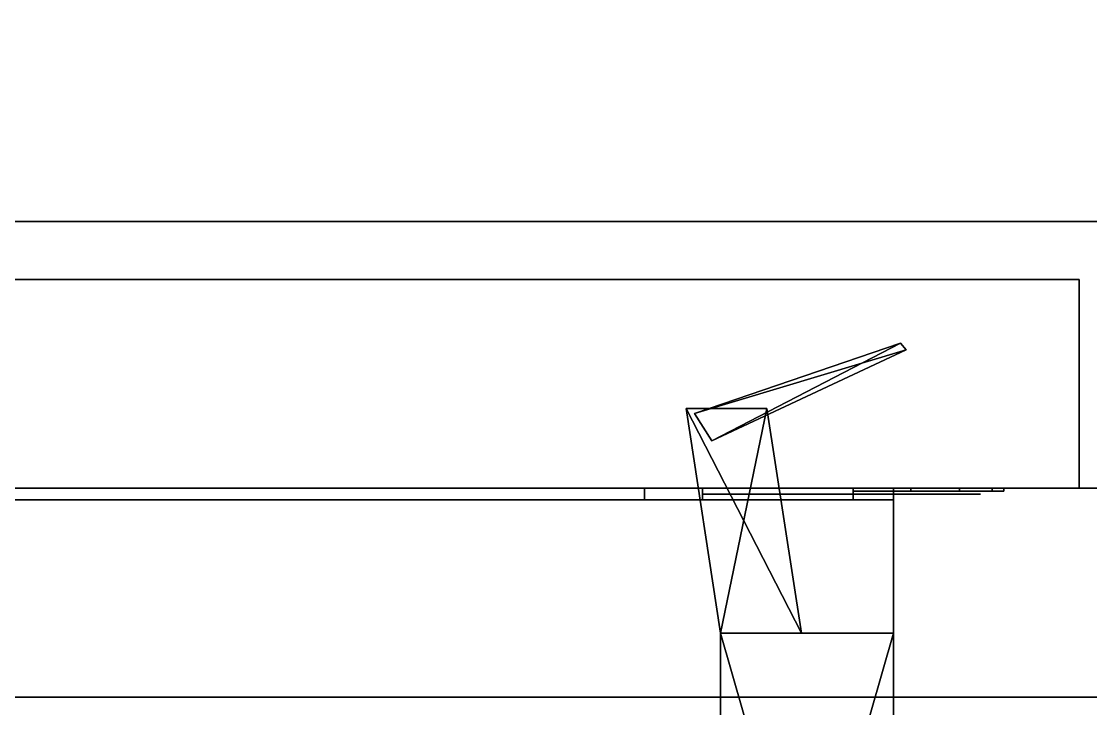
# Model space of a CAD drawing. Extents: x 0 to 4068, y -150 to 4325.
# Drawn here: x 2027.7 to 2120, y 381 to 440.2 of the extents above; entities that cross this region are included whole.
import ezdxf

# ---------------------------------------------------------------- set-up
doc = ezdxf.new("R2010")
doc.units = 0
for name, color, linetype in [('LAYER0', 7, 'CONTINUOUS'), ('LAYER153', 7, 'CONTINUOUS'), ('LAYER154', 7, 'CONTINUOUS'), ('LAYER156', 7, 'CONTINUOUS'), ('LAYER187', 28, 'CONTINUOUS'), ('LAYER188', 253, 'CONTINUOUS'), ('LAYER189', 28, 'CONTINUOUS'), ('LAYER190', 253, 'CONTINUOUS'), ('LAYER191', 253, 'CONTINUOUS'), ('LAYER309', 7, 'CONTINUOUS'), ('LAYER318', 7, 'CONTINUOUS'), ('LAYER321', 7, 'CONTINUOUS'), ('LAYER349', 28, 'CONTINUOUS'), ('LAYER350', 253, 'CONTINUOUS'), ('LAYER351', 28, 'CONTINUOUS'), ('LAYER352', 253, 'CONTINUOUS'), ('LAYER353', 253, 'CONTINUOUS'), ('LAYER354', 45, 'CONTINUOUS'), ('LAYER358', 253, 'CONTINUOUS'), ('LAYER360', 45, 'CONTINUOUS')]:
    doc.layers.add(name, color=color, linetype=linetype)

msp = doc.modelspace()

# ---------------------------------------------------------------- linework, layer by layer
at = {"layer": 'LAYER0', "invisible_edges": 1}
for points in [[(4068, 4325, -5), (0, -150, -5), (0, 4325, -5), (4068, 4325, -5)], [(0, -150, -5), (4068, 4325, -5), (4068, -150, -5), (0, -150, -5)], [(4068, -150), (0, 4325), (0, -150), (4068, -150)], [(0, 4325), (4068, -150), (4068, 4325), (0, 4325)]]:
    msp.add_3dface(points, dxfattribs=at)
at = {"layer": 'LAYER153', "invisible_edges": 1}
for points in [[(2103, 0, 2359), (1197, 400, 2359), (1197, 0, 2359), (2103, 0, 2359)], [(1197, 400, 2359), (2103, 0, 2359), (2103, 400, 2359), (1197, 400, 2359)], [(2103, 400, 2341), (1197, 400, 2359), (2103, 400, 2359), (2103, 400, 2341)], [(1197, 400, 2359), (2103, 400, 2341), (1197, 400, 2341), (1197, 400, 2359)], [(2103, 400, 2341), (1197, 0, 2341), (1197, 400, 2341), (2103, 400, 2341)], [(1197, 0, 2341), (2103, 400, 2341), (2103, 0, 2341), (1197, 0, 2341)], [(2103, 0, 2359), (2103, 400, 2341), (2103, 400, 2359), (2103, 0, 2359)], [(2103, 400, 2341), (2103, 0, 2359), (2103, 0, 2341), (2103, 400, 2341)]]:
    msp.add_3dface(points, dxfattribs=at)
at = {"layer": 'LAYER154', "invisible_edges": 1}
for points in [[(1197, 0, 1701), (2103, 400, 1701), (2103, 0, 1701), (1197, 0, 1701)], [(2103, 400, 1701), (1197, 0, 1701), (1197, 400, 1701), (2103, 400, 1701)], [(1197, 400, 1719), (2103, 400, 1701), (1197, 400, 1701), (1197, 400, 1719)], [(2103, 400, 1701), (1197, 400, 1719), (2103, 400, 1719), (2103, 400, 1701)], [(1197, 400, 1719), (2103, 0, 1719), (2103, 400, 1719), (1197, 400, 1719)], [(2103, 0, 1719), (1197, 400, 1719), (1197, 0, 1719), (2103, 0, 1719)], [(2103, 0, 1719), (2103, 400, 1701), (2103, 400, 1719), (2103, 0, 1719)], [(2103, 400, 1701), (2103, 0, 1719), (2103, 0, 1701), (2103, 400, 1701)]]:
    msp.add_3dface(points, dxfattribs=at)
at = {"layer": 'LAYER156', "invisible_edges": 1}
for points in [[(2103, 0, 2360), (2103, 400, 1700), (2103, 0, 1700), (2103, 0, 2360)], [(2103, 400, 1700), (2103, 0, 2360), (2103, 400, 2360), (2103, 400, 1700)], [(2121, 0, 1700), (2103, 400, 1700), (2121, 400, 1700), (2121, 0, 1700)], [(2103, 400, 1700), (2121, 0, 1700), (2103, 0, 1700), (2103, 400, 1700)], [(2121, 400, 2360), (2103, 400, 1700), (2103, 400, 2360), (2121, 400, 2360)], [(2103, 400, 1700), (2121, 400, 2360), (2121, 400, 1700), (2103, 400, 1700)], [(2103, 0, 2360), (2121, 400, 2360), (2103, 400, 2360), (2103, 0, 2360)], [(2121, 400, 2360), (2103, 0, 2360), (2121, 0, 2360), (2121, 400, 2360)]]:
    msp.add_3dface(points, dxfattribs=at)
at = {"layer": 'LAYER187'}
for points in [[(2081.5, 399, 1824), (2081.5, 400, 1824), (2081.5, 399, 1824)], [(2099.5, 399, 1782), (2099.5, 400, 1782), (2081.5, 400, 1782), (2081.5, 399, 1782)], [(2081.5, 400, 1782), (2081.5, 400, 1824), (2081.5, 399, 1824), (2081.5, 399, 1782)], [(2099.5, 399, 1824), (2099.5, 400, 1824), (2081.5, 400, 1824), (2081.5, 399, 1824)], [(2081.5, 400, 1782), (2099.5, 400, 1782), (2099.5, 400, 1824), (2081.5, 400, 1824)], [(2086.5, 400, 1794), (2086.5, 400, 1812), (2086.5, 400, 1794)], [(2086.5, 399, 1794), (2086.5, 400, 1794), (2086.5, 400, 1812), (2086.5, 399, 1812)], [(2086.5, 399, 1794), (2086.5, 400, 1794), (2099.5, 400, 1794), (2099.5, 399, 1794)], [(2086.5, 399, 1812), (2086.5, 400, 1812), (2099.5, 400, 1812), (2099.5, 399, 1812)], [(2099.5, 400, 1794), (2099.5, 400, 1782), (2099.5, 400, 1794)], [(2099.5, 400, 1812), (2099.5, 400, 1824), (2099.5, 400, 1812)], [(2099.5, 399, 1794), (2099.5, 400, 1794), (2099.5, 400, 1782), (2099.5, 399, 1782)], [(2099.5, 399, 1812), (2099.5, 400, 1812), (2099.5, 400, 1824), (2099.5, 399, 1824)], [(2081.5, 399, 1782), (2099.5, 399, 1782), (2099.5, 399, 1782), (2081.5, 399, 1782)], [(2081.5, 399, 1824), (2099.5, 399, 1824), (2099.5, 399, 1824), (2081.5, 399, 1824)]]:
    msp.add_3dface(points, dxfattribs=at)
for points, invisible_edges in [([(2099.5, 399.5, 1812), (2099.5, 399.5, 1794), (2086.5, 399.5, 1794), (2086.5, 399.5, 1812)], 1), ([(2099.5, 399.75, 1790), (2104.475, 399.75, 1790.99), (2103.5, 399.75, 1797.5), (2099.5, 399.75, 1794)], 2), ([(2104.475, 399.75, 1815.01), (2099.5, 399.75, 1816), (2099.5, 399.75, 1812), (2103.5, 399.75, 1808.5)], 8), ([(2103.709, 399.5, 1808.317), (2103.5, 399.5, 1797.5), (2099.5, 399.5, 1794), (2099.5, 399.5, 1812)], 5), ([(2104.475, 399.75, 1790.99), (2108.692, 399.75, 1793.808), (2107, 399.75, 1797.5), (2103.5, 399.75, 1797.5)], 10), ([(2108.692, 399.75, 1812.192), (2104.475, 399.75, 1815.01), (2103.5, 399.75, 1808.5), (2107, 399.75, 1808.5)], 10), ([(2110.5, 399.5, 1808.5), (2110.5, 399.5, 1797.5), (2103.5, 399.5, 1797.5), (2103.709, 399.5, 1808.317)], 4), ([(2108.692, 399.75, 1793.808), (2111.51, 399.75, 1798.025), (2110.5, 399.75, 1797.5), (2107, 399.75, 1797.5)], 10), ([(2111.51, 399.75, 1807.975), (2108.692, 399.75, 1812.192), (2107, 399.75, 1808.5), (2110.5, 399.75, 1808.5)], 10), ([(2111.51, 399.75, 1798.025), (2112.5, 399.75, 1803), (2110.5, 399.75, 1803), (2110.5, 399.75, 1797.5)], 10), ([(2112.5, 399.75, 1803), (2111.51, 399.75, 1807.975), (2110.5, 399.75, 1808.5), (2110.5, 399.75, 1803)], 10), ([(2081.5, 399, 1824), (2081.5, 399, 1782), (2086.5, 399, 1794), (2086.5, 399, 1812)], 10), ([(2081.5, 399, 1782), (2086.5, 399, 1794), (2099.5, 399, 1794), (2099.5, 399, 1782)], 1), ([(2081.5, 399, 1824), (2086.5, 399, 1812), (2099.5, 399, 1812), (2099.5, 399, 1824)], 1)]:
    msp.add_3dface(points, dxfattribs=dict(at, invisible_edges=invisible_edges))
at = {"layer": 'LAYER188'}
for points in [[(2085.818, 406.4556, 1797.348), (2103.591, 412.5, 1797.348), (2087.308, 404.0754, 1797.348), (2085.818, 406.4556, 1797.348)], [(2103.591, 412.5, 1808.652), (2085.818, 406.4556, 1808.652), (2104.082, 411.9226, 1808.652), (2103.591, 412.5, 1808.652)], [(2085.818, 406.4556, 1797.348), (2103.591, 412.5, 1808.652), (2103.591, 412.5, 1797.348), (2085.818, 406.4556, 1797.348)], [(2085.818, 406.4556, 1808.652), (2103.591, 412.5, 1808.652), (2085.818, 406.4556, 1797.348), (2085.818, 406.4556, 1808.652)], [(2087.308, 404.0754, 1797.348), (2103.591, 412.5, 1797.348), (2104.082, 411.9226, 1797.348), (2087.308, 404.0754, 1797.348)], [(2104.082, 411.9226, 1808.652), (2085.818, 406.4556, 1808.652), (2087.308, 404.0754, 1808.652), (2104.082, 411.9226, 1808.652)], [(2095.042, 387.5, 1796.217), (2085.094, 406.8654, 1796.217), (2092.058, 406.8654, 1796.217), (2095.042, 387.5, 1796.217)], [(2088.079, 387.5, 1796.217), (2085.094, 406.8654, 1796.217), (2095.042, 387.5, 1796.217), (2088.079, 387.5, 1796.217)], [(2085.094, 406.8654, 1809.783), (2088.079, 387.5, 1809.783), (2092.058, 406.8654, 1809.783), (2085.094, 406.8654, 1809.783)], [(2088.079, 387.5, 1796.217), (2085.094, 406.8654, 1809.783), (2085.094, 406.8654, 1796.217), (2088.079, 387.5, 1796.217)], [(2088.079, 387.5, 1809.783), (2085.094, 406.8654, 1809.783), (2088.079, 387.5, 1796.217), (2088.079, 387.5, 1809.783)], [(2092.058, 406.8654, 1809.783), (2088.079, 387.5, 1809.783), (2095.042, 387.5, 1809.783), (2092.058, 406.8654, 1809.783)], [(2103, 335.5, 1796.217), (2088.079, 387.5, 1796.217), (2103, 387.5, 1796.217), (2103, 335.5, 1796.217)], [(2088.079, 335.5, 1796.217), (2088.079, 387.5, 1796.217), (2103, 335.5, 1796.217), (2088.079, 335.5, 1796.217)], [(2103, 387.5, 1809.783), (2088.079, 335.5, 1809.783), (2103, 335.5, 1809.783), (2103, 387.5, 1809.783)], [(2088.079, 387.5, 1809.783), (2088.079, 335.5, 1809.783), (2103, 387.5, 1809.783), (2088.079, 387.5, 1809.783)], [(2088.079, 335.5, 1796.217), (2088.079, 387.5, 1809.783), (2088.079, 387.5, 1796.217), (2088.079, 335.5, 1796.217)], [(2088.079, 335.5, 1809.783), (2088.079, 387.5, 1809.783), (2088.079, 335.5, 1796.217), (2088.079, 335.5, 1809.783)]]:
    msp.add_3dface(points, dxfattribs=at)
at = {"layer": 'LAYER189'}
for points in [[(2081.5, 399, 2278), (2081.5, 400, 2278), (2081.5, 399, 2278)], [(2099.5, 399, 2236), (2099.5, 400, 2236), (2081.5, 400, 2236), (2081.5, 399, 2236)], [(2081.5, 400, 2236), (2081.5, 400, 2278), (2081.5, 399, 2278), (2081.5, 399, 2236)], [(2099.5, 399, 2278), (2099.5, 400, 2278), (2081.5, 400, 2278), (2081.5, 399, 2278)], [(2081.5, 400, 2236), (2099.5, 400, 2236), (2099.5, 400, 2278), (2081.5, 400, 2278)], [(2086.5, 400, 2248), (2086.5, 400, 2266), (2086.5, 400, 2248)], [(2086.5, 399, 2248), (2086.5, 400, 2248), (2086.5, 400, 2266), (2086.5, 399, 2266)], [(2086.5, 399, 2248), (2086.5, 400, 2248), (2099.5, 400, 2248), (2099.5, 399, 2248)], [(2086.5, 399, 2266), (2086.5, 400, 2266), (2099.5, 400, 2266), (2099.5, 399, 2266)], [(2099.5, 400, 2248), (2099.5, 400, 2236), (2099.5, 400, 2248)], [(2099.5, 400, 2266), (2099.5, 400, 2278), (2099.5, 400, 2266)], [(2099.5, 399, 2248), (2099.5, 400, 2248), (2099.5, 400, 2236), (2099.5, 399, 2236)], [(2099.5, 399, 2266), (2099.5, 400, 2266), (2099.5, 400, 2278), (2099.5, 399, 2278)], [(2081.5, 399, 2236), (2099.5, 399, 2236), (2099.5, 399, 2236), (2081.5, 399, 2236)], [(2081.5, 399, 2278), (2099.5, 399, 2278), (2099.5, 399, 2278), (2081.5, 399, 2278)]]:
    msp.add_3dface(points, dxfattribs=at)
for points, invisible_edges in [([(2099.5, 399.5, 2266), (2099.5, 399.5, 2248), (2086.5, 399.5, 2248), (2086.5, 399.5, 2266)], 1), ([(2099.5, 399.75, 2244), (2104.475, 399.75, 2244.99), (2103.5, 399.75, 2251.5), (2099.5, 399.75, 2248)], 2), ([(2104.475, 399.75, 2269.01), (2099.5, 399.75, 2270), (2099.5, 399.75, 2266), (2103.5, 399.75, 2262.5)], 8), ([(2103.709, 399.5, 2262.317), (2103.5, 399.5, 2251.5), (2099.5, 399.5, 2248), (2099.5, 399.5, 2266)], 5), ([(2104.475, 399.75, 2244.99), (2108.692, 399.75, 2247.808), (2107, 399.75, 2251.5), (2103.5, 399.75, 2251.5)], 10), ([(2108.692, 399.75, 2266.192), (2104.475, 399.75, 2269.01), (2103.5, 399.75, 2262.5), (2107, 399.75, 2262.5)], 10), ([(2110.5, 399.5, 2262.5), (2110.5, 399.5, 2251.5), (2103.5, 399.5, 2251.5), (2103.709, 399.5, 2262.317)], 4), ([(2108.692, 399.75, 2247.808), (2111.51, 399.75, 2252.025), (2110.5, 399.75, 2251.5), (2107, 399.75, 2251.5)], 10), ([(2111.51, 399.75, 2261.975), (2108.692, 399.75, 2266.192), (2107, 399.75, 2262.5), (2110.5, 399.75, 2262.5)], 10), ([(2111.51, 399.75, 2252.025), (2112.5, 399.75, 2257), (2110.5, 399.75, 2257), (2110.5, 399.75, 2251.5)], 10), ([(2112.5, 399.75, 2257), (2111.51, 399.75, 2261.975), (2110.5, 399.75, 2262.5), (2110.5, 399.75, 2257)], 10), ([(2081.5, 399, 2278), (2081.5, 399, 2236), (2086.5, 399, 2248), (2086.5, 399, 2266)], 10), ([(2081.5, 399, 2236), (2086.5, 399, 2248), (2099.5, 399, 2248), (2099.5, 399, 2236)], 1), ([(2081.5, 399, 2278), (2086.5, 399, 2266), (2099.5, 399, 2266), (2099.5, 399, 2278)], 1)]:
    msp.add_3dface(points, dxfattribs=dict(at, invisible_edges=invisible_edges))
at = {"layer": 'LAYER190'}
for points in [[(2085.818, 406.4556, 2251.348), (2103.591, 412.5, 2251.348), (2087.308, 404.0754, 2251.348), (2085.818, 406.4556, 2251.348)], [(2103.591, 412.5, 2262.652), (2085.818, 406.4556, 2262.652), (2104.082, 411.9226, 2262.652), (2103.591, 412.5, 2262.652)], [(2085.818, 406.4556, 2251.348), (2103.591, 412.5, 2262.652), (2103.591, 412.5, 2251.348), (2085.818, 406.4556, 2251.348)], [(2085.818, 406.4556, 2262.652), (2103.591, 412.5, 2262.652), (2085.818, 406.4556, 2251.348), (2085.818, 406.4556, 2262.652)], [(2087.308, 404.0754, 2251.348), (2103.591, 412.5, 2251.348), (2104.082, 411.9226, 2251.348), (2087.308, 404.0754, 2251.348)], [(2104.082, 411.9226, 2262.652), (2085.818, 406.4556, 2262.652), (2087.308, 404.0754, 2262.652), (2104.082, 411.9226, 2262.652)], [(2095.042, 387.5, 2250.217), (2085.094, 406.8654, 2250.217), (2092.058, 406.8654, 2250.217), (2095.042, 387.5, 2250.217)], [(2088.079, 387.5, 2250.217), (2085.094, 406.8654, 2250.217), (2095.042, 387.5, 2250.217), (2088.079, 387.5, 2250.217)], [(2085.094, 406.8654, 2263.783), (2088.079, 387.5, 2263.783), (2092.058, 406.8654, 2263.783), (2085.094, 406.8654, 2263.783)], [(2088.079, 387.5, 2250.217), (2085.094, 406.8654, 2263.783), (2085.094, 406.8654, 2250.217), (2088.079, 387.5, 2250.217)], [(2088.079, 387.5, 2263.783), (2085.094, 406.8654, 2263.783), (2088.079, 387.5, 2250.217), (2088.079, 387.5, 2263.783)], [(2092.058, 406.8654, 2263.783), (2088.079, 387.5, 2263.783), (2095.042, 387.5, 2263.783), (2092.058, 406.8654, 2263.783)], [(2103, 335.5, 2250.217), (2088.079, 387.5, 2250.217), (2103, 387.5, 2250.217), (2103, 335.5, 2250.217)], [(2088.079, 335.5, 2250.217), (2088.079, 387.5, 2250.217), (2103, 335.5, 2250.217), (2088.079, 335.5, 2250.217)], [(2103, 387.5, 2263.783), (2088.079, 335.5, 2263.783), (2103, 335.5, 2263.783), (2103, 387.5, 2263.783)], [(2088.079, 387.5, 2263.783), (2088.079, 335.5, 2263.783), (2103, 387.5, 2263.783), (2088.079, 387.5, 2263.783)], [(2088.079, 335.5, 2250.217), (2088.079, 387.5, 2263.783), (2088.079, 387.5, 2250.217), (2088.079, 335.5, 2250.217)], [(2088.079, 335.5, 2263.783), (2088.079, 387.5, 2263.783), (2088.079, 335.5, 2250.217), (2088.079, 335.5, 2263.783)]]:
    msp.add_3dface(points, dxfattribs=at)
at = {"layer": 'LAYER191', "invisible_edges": 1}
for points in [[(1651.5, 400, 1703), (2119, 418, 1703), (2119, 400, 1703), (1651.5, 400, 1703)], [(2119, 418, 1703), (1651.5, 400, 1703), (1651.5, 418, 1703), (2119, 418, 1703)], [(1651.5, 418, 2357), (2119, 400, 2357), (2119, 418, 2357), (1651.5, 418, 2357)], [(2119, 400, 2357), (1651.5, 418, 2357), (1651.5, 400, 2357), (2119, 400, 2357)], [(2119, 418, 1703), (1651.5, 418, 2357), (2119, 418, 2357), (2119, 418, 1703)], [(1651.5, 418, 2357), (2119, 418, 1703), (1651.5, 418, 1703), (1651.5, 418, 2357)], [(2119, 418, 1703), (2119, 400, 2357), (2119, 400, 1703), (2119, 418, 1703)], [(2119, 400, 2357), (2119, 418, 1703), (2119, 418, 2357), (2119, 400, 2357)], [(1651.5, 400, 1703), (2119, 400, 2357), (1651.5, 400, 2357), (1651.5, 400, 1703)], [(2119, 400, 2357), (1651.5, 400, 1703), (2119, 400, 1703), (2119, 400, 2357)]]:
    msp.add_3dface(points, dxfattribs=at)
at = {"layer": 'LAYER309', "invisible_edges": 1}
for points in [[(1197, 0, 151), (2103, 400, 151), (2103, 0, 151), (1197, 0, 151)], [(2103, 400, 151), (1197, 0, 151), (1197, 400, 151), (2103, 400, 151)], [(1197, 400, 169), (2103, 400, 151), (1197, 400, 151), (1197, 400, 169)], [(2103, 400, 151), (1197, 400, 169), (2103, 400, 169), (2103, 400, 151)], [(1197, 400, 169), (2103, 0, 169), (2103, 400, 169), (1197, 400, 169)], [(2103, 0, 169), (1197, 400, 169), (1197, 0, 169), (2103, 0, 169)], [(2103, 0, 169), (2103, 400, 151), (2103, 400, 169), (2103, 0, 169)], [(2103, 400, 151), (2103, 0, 169), (2103, 0, 151), (2103, 400, 151)]]:
    msp.add_3dface(points, dxfattribs=at)
at = {"layer": 'LAYER318', "invisible_edges": 1}
for points in [[(2103, 0, 875), (2103, 400, 150), (2103, 0, 150), (2103, 0, 875)], [(2103, 400, 150), (2103, 0, 875), (2103, 400, 875), (2103, 400, 150)], [(2121, 0, 150), (2103, 400, 150), (2121, 400, 150), (2121, 0, 150)], [(2103, 400, 150), (2121, 0, 150), (2103, 0, 150), (2103, 400, 150)], [(2121, 400, 875), (2103, 400, 150), (2103, 400, 875), (2121, 400, 875)], [(2103, 400, 150), (2121, 400, 875), (2121, 400, 150), (2103, 400, 150)], [(2103, 0, 875), (2121, 400, 875), (2103, 400, 875), (2103, 0, 875)], [(2121, 400, 875), (2103, 0, 875), (2121, 0, 875), (2121, 400, 875)]]:
    msp.add_3dface(points, dxfattribs=at)
at = {"layer": 'LAYER321', "invisible_edges": 1}
for points in [[(1197, 319, 856.5), (2103, 399, 856.5), (2103, 319, 856.5), (1197, 319, 856.5)], [(2103, 399, 856.5), (1197, 319, 856.5), (1197, 399, 856.5), (2103, 399, 856.5)], [(1197, 399, 874.5), (2103, 399, 856.5), (1197, 399, 856.5), (1197, 399, 874.5)], [(2103, 399, 856.5), (1197, 399, 874.5), (2103, 399, 874.5), (2103, 399, 856.5)], [(1197, 399, 874.5), (2103, 319, 874.5), (2103, 399, 874.5), (1197, 399, 874.5)], [(2103, 319, 874.5), (1197, 399, 874.5), (1197, 319, 874.5), (2103, 319, 874.5)], [(2103, 319, 874.5), (2103, 399, 856.5), (2103, 399, 874.5), (2103, 319, 874.5)], [(2103, 399, 856.5), (2103, 319, 874.5), (2103, 319, 856.5), (2103, 399, 856.5)]]:
    msp.add_3dface(points, dxfattribs=at)
at = {"layer": 'LAYER349'}
for points in [[(2081.5, 399, 274), (2081.5, 400, 274), (2081.5, 399, 274)], [(2099.5, 399, 232), (2099.5, 400, 232), (2081.5, 400, 232), (2081.5, 399, 232)], [(2081.5, 400, 232), (2081.5, 400, 274), (2081.5, 399, 274), (2081.5, 399, 232)], [(2099.5, 399, 274), (2099.5, 400, 274), (2081.5, 400, 274), (2081.5, 399, 274)], [(2081.5, 400, 232), (2099.5, 400, 232), (2099.5, 400, 274), (2081.5, 400, 274)], [(2086.5, 400, 244), (2086.5, 400, 262), (2086.5, 400, 244)], [(2086.5, 399, 244), (2086.5, 400, 244), (2086.5, 400, 262), (2086.5, 399, 262)], [(2086.5, 399, 244), (2086.5, 400, 244), (2099.5, 400, 244), (2099.5, 399, 244)], [(2086.5, 399, 262), (2086.5, 400, 262), (2099.5, 400, 262), (2099.5, 399, 262)], [(2099.5, 400, 244), (2099.5, 400, 232), (2099.5, 400, 244)], [(2099.5, 400, 262), (2099.5, 400, 274), (2099.5, 400, 262)], [(2099.5, 399, 244), (2099.5, 400, 244), (2099.5, 400, 232), (2099.5, 399, 232)], [(2099.5, 399, 262), (2099.5, 400, 262), (2099.5, 400, 274), (2099.5, 399, 274)], [(2081.5, 399, 232), (2099.5, 399, 232), (2099.5, 399, 232), (2081.5, 399, 232)], [(2081.5, 399, 274), (2099.5, 399, 274), (2099.5, 399, 274), (2081.5, 399, 274)]]:
    msp.add_3dface(points, dxfattribs=at)
for points, invisible_edges in [([(2099.5, 399.5, 262), (2099.5, 399.5, 244), (2086.5, 399.5, 244), (2086.5, 399.5, 262)], 1), ([(2099.5, 399.75, 240), (2104.475, 399.75, 240.9896), (2103.5, 399.75, 247.5), (2099.5, 399.75, 244)], 2), ([(2104.475, 399.75, 265.0104), (2099.5, 399.75, 266), (2099.5, 399.75, 262), (2103.5, 399.75, 258.5)], 8), ([(2103.709, 399.5, 258.3167), (2103.5, 399.5, 247.5), (2099.5, 399.5, 244), (2099.5, 399.5, 262)], 5), ([(2104.475, 399.75, 240.9896), (2108.692, 399.75, 243.8076), (2107, 399.75, 247.5), (2103.5, 399.75, 247.5)], 10), ([(2108.692, 399.75, 262.1924), (2104.475, 399.75, 265.0104), (2103.5, 399.75, 258.5), (2107, 399.75, 258.5)], 10), ([(2110.5, 399.5, 258.5), (2110.5, 399.5, 247.5), (2103.5, 399.5, 247.5), (2103.709, 399.5, 258.3167)], 4), ([(2108.692, 399.75, 243.8076), (2111.51, 399.75, 248.0251), (2110.5, 399.75, 247.5), (2107, 399.75, 247.5)], 10), ([(2111.51, 399.75, 257.9749), (2108.692, 399.75, 262.1924), (2107, 399.75, 258.5), (2110.5, 399.75, 258.5)], 10), ([(2111.51, 399.75, 248.0251), (2112.5, 399.75, 253), (2110.5, 399.75, 253), (2110.5, 399.75, 247.5)], 10), ([(2112.5, 399.75, 253), (2111.51, 399.75, 257.9749), (2110.5, 399.75, 258.5), (2110.5, 399.75, 253)], 10), ([(2081.5, 399, 274), (2081.5, 399, 232), (2086.5, 399, 244), (2086.5, 399, 262)], 10), ([(2081.5, 399, 232), (2086.5, 399, 244), (2099.5, 399, 244), (2099.5, 399, 232)], 1), ([(2081.5, 399, 274), (2086.5, 399, 262), (2099.5, 399, 262), (2099.5, 399, 274)], 1)]:
    msp.add_3dface(points, dxfattribs=dict(at, invisible_edges=invisible_edges))
at = {"layer": 'LAYER350'}
for points in [[(2085.818, 406.4556, 247.3477), (2103.591, 412.5, 247.3477), (2087.308, 404.0754, 247.3477), (2085.818, 406.4556, 247.3477)], [(2103.591, 412.5, 258.652), (2085.818, 406.4556, 258.652), (2104.082, 411.9226, 258.652), (2103.591, 412.5, 258.652)], [(2085.818, 406.4556, 247.3477), (2103.591, 412.5, 258.652), (2103.591, 412.5, 247.3477), (2085.818, 406.4556, 247.3477)], [(2085.818, 406.4556, 258.652), (2103.591, 412.5, 258.652), (2085.818, 406.4556, 247.3477), (2085.818, 406.4556, 258.652)], [(2087.308, 404.0754, 247.3477), (2103.591, 412.5, 247.3477), (2104.082, 411.9226, 247.3477), (2087.308, 404.0754, 247.3477)], [(2104.082, 411.9226, 258.652), (2085.818, 406.4556, 258.652), (2087.308, 404.0754, 258.652), (2104.082, 411.9226, 258.652)], [(2095.042, 387.5, 246.2174), (2085.094, 406.8654, 246.2174), (2092.058, 406.8654, 246.2174), (2095.042, 387.5, 246.2174)], [(2088.079, 387.5, 246.2174), (2085.094, 406.8654, 246.2174), (2095.042, 387.5, 246.2174), (2088.079, 387.5, 246.2174)], [(2085.094, 406.8654, 259.7826), (2088.079, 387.5, 259.7826), (2092.058, 406.8654, 259.7826), (2085.094, 406.8654, 259.7826)], [(2088.079, 387.5, 246.2174), (2085.094, 406.8654, 259.7826), (2085.094, 406.8654, 246.2174), (2088.079, 387.5, 246.2174)], [(2088.079, 387.5, 259.7826), (2085.094, 406.8654, 259.7826), (2088.079, 387.5, 246.2174), (2088.079, 387.5, 259.7826)], [(2092.058, 406.8654, 259.7826), (2088.079, 387.5, 259.7826), (2095.042, 387.5, 259.7826), (2092.058, 406.8654, 259.7826)], [(2103, 335.5, 246.2174), (2088.079, 387.5, 246.2174), (2103, 387.5, 246.2174), (2103, 335.5, 246.2174)], [(2088.079, 335.5, 246.2174), (2088.079, 387.5, 246.2174), (2103, 335.5, 246.2174), (2088.079, 335.5, 246.2174)], [(2103, 387.5, 259.7826), (2088.079, 335.5, 259.7826), (2103, 335.5, 259.7826), (2103, 387.5, 259.7826)], [(2088.079, 387.5, 259.7826), (2088.079, 335.5, 259.7826), (2103, 387.5, 259.7826), (2088.079, 387.5, 259.7826)], [(2088.079, 335.5, 246.2174), (2088.079, 387.5, 259.7826), (2088.079, 387.5, 246.2174), (2088.079, 335.5, 246.2174)], [(2088.079, 335.5, 259.7826), (2088.079, 387.5, 259.7826), (2088.079, 335.5, 246.2174), (2088.079, 335.5, 259.7826)]]:
    msp.add_3dface(points, dxfattribs=at)
at = {"layer": 'LAYER351'}
for points in [[(2081.5, 399, 793), (2081.5, 400, 793), (2081.5, 399, 793)], [(2099.5, 399, 751), (2099.5, 400, 751), (2081.5, 400, 751), (2081.5, 399, 751)], [(2081.5, 400, 751), (2081.5, 400, 793), (2081.5, 399, 793), (2081.5, 399, 751)], [(2099.5, 399, 793), (2099.5, 400, 793), (2081.5, 400, 793), (2081.5, 399, 793)], [(2081.5, 400, 751), (2099.5, 400, 751), (2099.5, 400, 793), (2081.5, 400, 793)], [(2086.5, 400, 763), (2086.5, 400, 781), (2086.5, 400, 763)], [(2086.5, 399, 763), (2086.5, 400, 763), (2086.5, 400, 781), (2086.5, 399, 781)], [(2086.5, 399, 763), (2086.5, 400, 763), (2099.5, 400, 763), (2099.5, 399, 763)], [(2086.5, 399, 781), (2086.5, 400, 781), (2099.5, 400, 781), (2099.5, 399, 781)], [(2099.5, 400, 763), (2099.5, 400, 751), (2099.5, 400, 763)], [(2099.5, 400, 781), (2099.5, 400, 793), (2099.5, 400, 781)], [(2099.5, 399, 763), (2099.5, 400, 763), (2099.5, 400, 751), (2099.5, 399, 751)], [(2099.5, 399, 781), (2099.5, 400, 781), (2099.5, 400, 793), (2099.5, 399, 793)], [(2081.5, 399, 751), (2099.5, 399, 751), (2099.5, 399, 751), (2081.5, 399, 751)], [(2081.5, 399, 793), (2099.5, 399, 793), (2099.5, 399, 793), (2081.5, 399, 793)]]:
    msp.add_3dface(points, dxfattribs=at)
for points, invisible_edges in [([(2099.5, 399.5, 781), (2099.5, 399.5, 763), (2086.5, 399.5, 763), (2086.5, 399.5, 781)], 1), ([(2099.5, 399.75, 759), (2104.475, 399.75, 759.9896), (2103.5, 399.75, 766.5), (2099.5, 399.75, 763)], 2), ([(2104.475, 399.75, 784.0104), (2099.5, 399.75, 785), (2099.5, 399.75, 781), (2103.5, 399.75, 777.5)], 8), ([(2103.709, 399.5, 777.3167), (2103.5, 399.5, 766.5), (2099.5, 399.5, 763), (2099.5, 399.5, 781)], 5), ([(2104.475, 399.75, 759.9896), (2108.692, 399.75, 762.8076), (2107, 399.75, 766.5), (2103.5, 399.75, 766.5)], 10), ([(2108.692, 399.75, 781.1924), (2104.475, 399.75, 784.0104), (2103.5, 399.75, 777.5), (2107, 399.75, 777.5)], 10), ([(2110.5, 399.5, 777.5), (2110.5, 399.5, 766.5), (2103.5, 399.5, 766.5), (2103.709, 399.5, 777.3167)], 4), ([(2108.692, 399.75, 762.8076), (2111.51, 399.75, 767.0251), (2110.5, 399.75, 766.5), (2107, 399.75, 766.5)], 10), ([(2111.51, 399.75, 776.9749), (2108.692, 399.75, 781.1924), (2107, 399.75, 777.5), (2110.5, 399.75, 777.5)], 10), ([(2111.51, 399.75, 767.0251), (2112.5, 399.75, 772), (2110.5, 399.75, 772), (2110.5, 399.75, 766.5)], 10), ([(2112.5, 399.75, 772), (2111.51, 399.75, 776.9749), (2110.5, 399.75, 777.5), (2110.5, 399.75, 772)], 10), ([(2081.5, 399, 793), (2081.5, 399, 751), (2086.5, 399, 763), (2086.5, 399, 781)], 10), ([(2081.5, 399, 751), (2086.5, 399, 763), (2099.5, 399, 763), (2099.5, 399, 751)], 1), ([(2081.5, 399, 793), (2086.5, 399, 781), (2099.5, 399, 781), (2099.5, 399, 793)], 1)]:
    msp.add_3dface(points, dxfattribs=dict(at, invisible_edges=invisible_edges))
at = {"layer": 'LAYER352'}
for points in [[(2085.818, 406.4556, 766.3477), (2103.591, 412.5, 766.3477), (2087.308, 404.0754, 766.3477), (2085.818, 406.4556, 766.3477)], [(2103.591, 412.5, 777.652), (2085.818, 406.4556, 777.652), (2104.082, 411.9226, 777.652), (2103.591, 412.5, 777.652)], [(2085.818, 406.4556, 766.3477), (2103.591, 412.5, 777.652), (2103.591, 412.5, 766.3477), (2085.818, 406.4556, 766.3477)], [(2085.818, 406.4556, 777.652), (2103.591, 412.5, 777.652), (2085.818, 406.4556, 766.3477), (2085.818, 406.4556, 777.652)], [(2087.308, 404.0754, 766.3477), (2103.591, 412.5, 766.3477), (2104.082, 411.9226, 766.3477), (2087.308, 404.0754, 766.3477)], [(2104.082, 411.9226, 777.652), (2085.818, 406.4556, 777.652), (2087.308, 404.0754, 777.652), (2104.082, 411.9226, 777.652)], [(2095.042, 387.5, 765.2174), (2085.094, 406.8654, 765.2174), (2092.058, 406.8654, 765.2174), (2095.042, 387.5, 765.2174)], [(2088.079, 387.5, 765.2174), (2085.094, 406.8654, 765.2174), (2095.042, 387.5, 765.2174), (2088.079, 387.5, 765.2174)], [(2085.094, 406.8654, 778.7826), (2088.079, 387.5, 778.7826), (2092.058, 406.8654, 778.7826), (2085.094, 406.8654, 778.7826)], [(2088.079, 387.5, 765.2174), (2085.094, 406.8654, 778.7826), (2085.094, 406.8654, 765.2174), (2088.079, 387.5, 765.2174)], [(2088.079, 387.5, 778.7826), (2085.094, 406.8654, 778.7826), (2088.079, 387.5, 765.2174), (2088.079, 387.5, 778.7826)], [(2092.058, 406.8654, 778.7826), (2088.079, 387.5, 778.7826), (2095.042, 387.5, 778.7826), (2092.058, 406.8654, 778.7826)], [(2103, 335.5, 765.2174), (2088.079, 387.5, 765.2174), (2103, 387.5, 765.2174), (2103, 335.5, 765.2174)], [(2088.079, 335.5, 765.2174), (2088.079, 387.5, 765.2174), (2103, 335.5, 765.2174), (2088.079, 335.5, 765.2174)], [(2103, 387.5, 778.7826), (2088.079, 335.5, 778.7826), (2103, 335.5, 778.7826), (2103, 387.5, 778.7826)], [(2088.079, 387.5, 778.7826), (2088.079, 335.5, 778.7826), (2103, 387.5, 778.7826), (2088.079, 387.5, 778.7826)], [(2088.079, 335.5, 765.2174), (2088.079, 387.5, 778.7826), (2088.079, 387.5, 765.2174), (2088.079, 335.5, 765.2174)], [(2088.079, 335.5, 778.7826), (2088.079, 387.5, 778.7826), (2088.079, 335.5, 765.2174), (2088.079, 335.5, 778.7826)]]:
    msp.add_3dface(points, dxfattribs=at)
at = {"layer": 'LAYER353', "invisible_edges": 1}
for points in [[(1651.5, 400, 153), (2119, 418, 153), (2119, 400, 153), (1651.5, 400, 153)], [(2119, 418, 153), (1651.5, 400, 153), (1651.5, 418, 153), (2119, 418, 153)], [(1651.5, 418, 872), (2119, 400, 872), (2119, 418, 872), (1651.5, 418, 872)], [(2119, 400, 872), (1651.5, 418, 872), (1651.5, 400, 872), (2119, 400, 872)], [(2119, 418, 153), (1651.5, 418, 872), (2119, 418, 872), (2119, 418, 153)], [(1651.5, 418, 872), (2119, 418, 153), (1651.5, 418, 153), (1651.5, 418, 872)], [(2119, 418, 153), (2119, 400, 872), (2119, 400, 153), (2119, 418, 153)], [(2119, 400, 872), (2119, 418, 153), (2119, 418, 872), (2119, 400, 872)], [(1651.5, 400, 153), (2119, 400, 872), (1651.5, 400, 872), (1651.5, 400, 153)], [(2119, 400, 872), (1651.5, 400, 153), (2119, 400, 153), (2119, 400, 872)]]:
    msp.add_3dface(points, dxfattribs=at)
at = {"layer": 'LAYER354', "invisible_edges": 1}
for points in [[(1176, 0, 875), (3495, 423, 875), (3495, 0, 875), (1176, 0, 875)], [(3495, 423, 875), (1176, 0, 875), (1176, 423, 875), (3495, 423, 875)], [(1176, 423, 893), (3495, 423, 875), (1176, 423, 875), (1176, 423, 893)], [(3495, 423, 875), (1176, 423, 893), (3495, 423, 893), (3495, 423, 875)], [(1176, 423, 893), (3495, 0, 893), (3495, 423, 893), (1176, 423, 893)], [(3495, 0, 893), (1176, 423, 893), (1176, 0, 893), (3495, 0, 893)]]:
    msp.add_3dface(points, dxfattribs=at)
at = {"layer": 'LAYER358', "invisible_edges": 1}
for points in [[(1179, 400, 2360), (3536, 382, 2360), (1179, 382, 2360), (1179, 400, 2360)], [(3536, 382, 2360), (1179, 400, 2360), (3536, 400, 2360), (3536, 382, 2360)], [(3536, 400, 2420), (1179, 382, 2420), (3536, 382, 2420), (3536, 400, 2420)], [(1179, 382, 2420), (3536, 400, 2420), (1179, 400, 2420), (1179, 382, 2420)], [(1179, 400, 2360), (3536, 400, 2420), (3536, 400, 2360), (1179, 400, 2360)], [(3536, 400, 2420), (1179, 400, 2360), (1179, 400, 2420), (3536, 400, 2420)], [(1179, 382, 2420), (3536, 382, 2360), (3536, 382, 2420), (1179, 382, 2420)], [(3536, 382, 2360), (1179, 382, 2420), (1179, 382, 2360), (3536, 382, 2360)]]:
    msp.add_3dface(points, dxfattribs=at)
at = {"layer": 'LAYER360', "invisible_edges": 1}
for points in [[(1176, 423, 1700), (3495, 0, 1700), (3495, 423, 1700), (1176, 423, 1700)], [(3495, 0, 1700), (1176, 423, 1700), (1176, 0, 1700), (3495, 0, 1700)], [(3495, 423, 1682), (1176, 423, 1700), (3495, 423, 1700), (3495, 423, 1682)], [(1176, 423, 1700), (3495, 423, 1682), (1176, 423, 1682), (1176, 423, 1700)], [(1176, 0, 1682), (3495, 423, 1682), (3495, 0, 1682), (1176, 0, 1682)], [(3495, 423, 1682), (1176, 0, 1682), (1176, 423, 1682), (3495, 423, 1682)]]:
    msp.add_3dface(points, dxfattribs=at)

# ---------------------------------------------------------------- meshes
at = {"layer": 'LAYER187'}
mesh = msp.add_polymesh((2, 9), dxfattribs=at)
for k, corner in enumerate([(2099.5, 399.75, 1790), (2104.475, 399.75, 1790.99), (2108.692, 399.75, 1793.808), (2111.51, 399.75, 1798.025), (2112.5, 399.75, 1803), (2111.51, 399.75, 1807.975), (2108.692, 399.75, 1812.192), (2104.475, 399.75, 1815.01), (2099.5, 399.75, 1816), (2099.5, 400, 1790), (2104.475, 400, 1790.99), (2108.692, 400, 1793.808), (2111.51, 400, 1798.025), (2112.5, 400, 1803), (2111.51, 400, 1807.975), (2108.692, 400, 1812.192), (2104.475, 400, 1815.01), (2099.5, 400, 1816)]):
    mesh.set_mesh_vertex(divmod(k, 9), corner)
at = {"layer": 'LAYER189'}
mesh = msp.add_polymesh((2, 9), dxfattribs=at)
for k, corner in enumerate([(2099.5, 399.75, 2244), (2104.475, 399.75, 2244.99), (2108.692, 399.75, 2247.808), (2111.51, 399.75, 2252.025), (2112.5, 399.75, 2257), (2111.51, 399.75, 2261.975), (2108.692, 399.75, 2266.192), (2104.475, 399.75, 2269.01), (2099.5, 399.75, 2270), (2099.5, 400, 2244), (2104.475, 400, 2244.99), (2108.692, 400, 2247.808), (2111.51, 400, 2252.025), (2112.5, 400, 2257), (2111.51, 400, 2261.975), (2108.692, 400, 2266.192), (2104.475, 400, 2269.01), (2099.5, 400, 2270)]):
    mesh.set_mesh_vertex(divmod(k, 9), corner)
at = {"layer": 'LAYER349'}
mesh = msp.add_polymesh((2, 9), dxfattribs=at)
for k, corner in enumerate([(2099.5, 399.75, 240), (2104.475, 399.75, 240.9896), (2108.692, 399.75, 243.8076), (2111.51, 399.75, 248.0251), (2112.5, 399.75, 253), (2111.51, 399.75, 257.9749), (2108.692, 399.75, 262.1924), (2104.475, 399.75, 265.0104), (2099.5, 399.75, 266), (2099.5, 400, 240), (2104.475, 400, 240.9896), (2108.692, 400, 243.8076), (2111.51, 400, 248.0251), (2112.5, 400, 253), (2111.51, 400, 257.9749), (2108.692, 400, 262.1924), (2104.475, 400, 265.0104), (2099.5, 400, 266)]):
    mesh.set_mesh_vertex(divmod(k, 9), corner)
at = {"layer": 'LAYER351'}
mesh = msp.add_polymesh((2, 9), dxfattribs=at)
for k, corner in enumerate([(2099.5, 399.75, 759), (2104.475, 399.75, 759.9896), (2108.692, 399.75, 762.8076), (2111.51, 399.75, 767.0251), (2112.5, 399.75, 772), (2111.51, 399.75, 776.9749), (2108.692, 399.75, 781.1924), (2104.475, 399.75, 784.0104), (2099.5, 399.75, 785), (2099.5, 400, 759), (2104.475, 400, 759.9896), (2108.692, 400, 762.8076), (2111.51, 400, 767.0251), (2112.5, 400, 772), (2111.51, 400, 776.9749), (2108.692, 400, 781.1924), (2104.475, 400, 784.0104), (2099.5, 400, 785)]):
    mesh.set_mesh_vertex(divmod(k, 9), corner)

doc.saveas('drawing.dxf')
